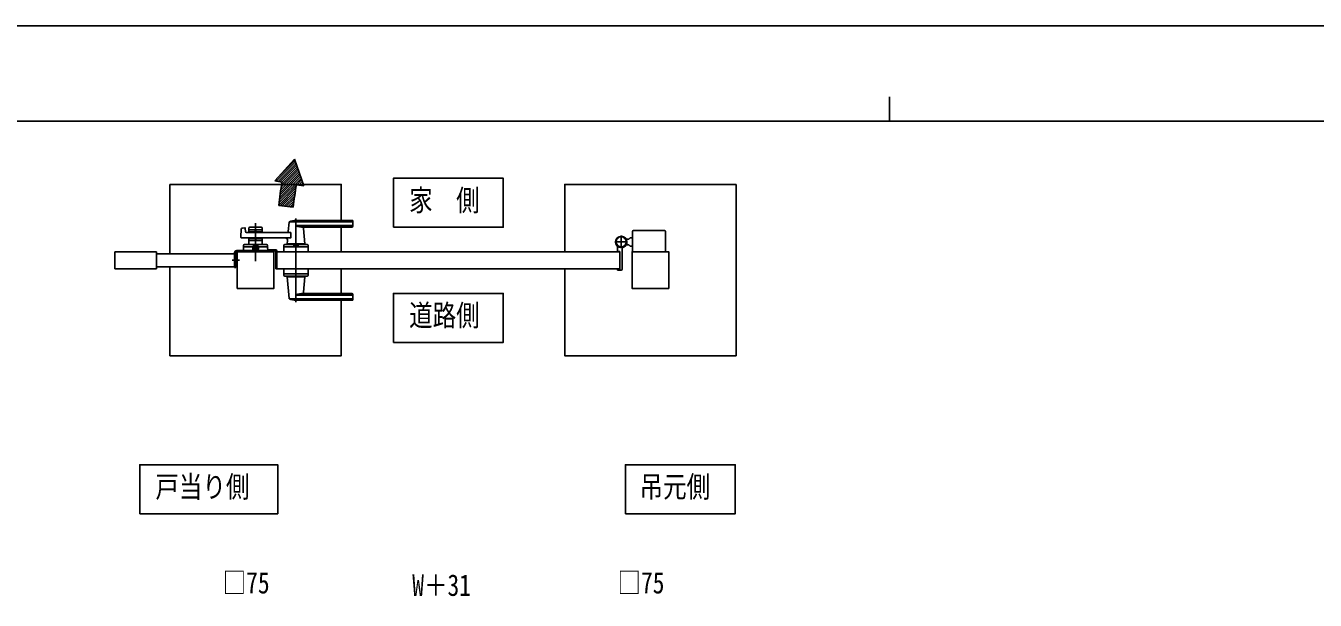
# Model space of a CAD drawing. Units: millimetres, scale not verified. Extents: x -4205 to 4205, y -2970 to 2970.
# Drawn here: x -1768 to 864, y 1797 to 2970 of the extents above; entities that cross this region are included whole.
import ezdxf
from ezdxf.enums import TextEntityAlignment as Align

# ---------------------------------------------------------------- set-up
doc = ezdxf.new("R2010")
doc.units = ezdxf.units.MM
doc.header["$LTSCALE"] = 12
for name, color, linetype in [('0-2_USER1', 3, 'Continuous'), ('0-3_YKK_A1', 4, 'Continuous'), ('0-4_YKK_D', 6, 'Continuous'), ('0-5_YKK_ZWAK', 7, 'Continuous')]:
    doc.layers.add(name, color=color, linetype=linetype)
doc.styles.add('ＭＳ ゴシック', font='')
doc.styles.get('ＭＳ ゴシック').set_extended_font_data('MS Gothic')

msp = doc.modelspace()

# ---------------------------------------------------------------- linework, layer by layer
at = {"layer": '0-2_USER1'}
for points in [[(-1017.48, 2558.5), (-1017.48, 2658.5), (-793.48, 2658.5), (-793.48, 2558.5)], [(-1017.48, 2323.5), (-1017.48, 2423.5), (-793.48, 2423.5), (-793.48, 2323.5)], [(-1535.48, 1973.5), (-1535.48, 2073.5), (-1253.88, 2073.5), (-1253.88, 1973.5)], [(-543.88, 1973.5), (-543.88, 2073.5), (-319.88, 2073.5), (-319.88, 1973.5)]]:
    msp.add_lwpolyline(points, close=True, dxfattribs=at)
at = {"layer": '0-3_YKK_A1'}
for p, q in [((-1219.63, 2697.73), (-1259.85, 2653.21)), ((-1217.61, 2691.84), (-1256.78, 2652.67)), ((-1216.46, 2688.5), (-1252.96, 2652)), ((-1218.76, 2695.18), (-1251.72, 2662.22)), ((-1215.31, 2685.15), (-1249.14, 2651.33)), ((-1219.63, 2697.73), (-1200.77, 2642.8)), ((-1207.28, 2661.76), (-1249.61, 2619.43)), ((-1208.43, 2665.1), (-1248.92, 2624.61)), ((-1209.57, 2668.44), (-1248.24, 2629.78)), ((-1210.72, 2671.79), (-1247.56, 2634.95)), ((-1211.87, 2675.13), (-1246.88, 2640.12)), ((-1213.02, 2678.47), (-1246.21, 2645.28)), ((-1214.17, 2681.81), (-1245.55, 2650.43)), ((-1473.98, 2646), (-1473.98, 2504.5)), ((-1245.51, 2650.69), (-1259.85, 2653.21)), ((-1216.65, 2638.92), (-1251.69, 2603.88)), ((-1215.73, 2644.33), (-1250.99, 2609.07)), ((-1206.13, 2658.42), (-1250.3, 2614.25)), ((-1217.52, 2633.56), (-1248.44, 2602.64)), ((-1200.77, 2642.8), (-1215.54, 2645.4)), ((-1204.98, 2655.07), (-1214.79, 2645.27)), ((-1203.84, 2651.73), (-1210.97, 2644.6)), ((-1202.69, 2648.39), (-1207.15, 2643.92)), ((-1201.54, 2645.05), (-1203.34, 2643.25)), ((-1218.33, 2628.25), (-1244.38, 2602.21)), ((-1219.1, 2623), (-1240.32, 2601.77)), ((-1219.82, 2617.79), (-1236.26, 2601.34)), ((-1220.49, 2612.63), (-1232.21, 2600.91)), ((-1221.11, 2607.51), (-1228.15, 2600.48)), ((-1221.98, 2599.82), (-1251.81, 2603)), ((-1221.69, 2602.44), (-1224.09, 2600.05)), ((-1329.31, 2539.16), (-1328.09, 2554.57)), ((-1326.58, 2556.35), (-1321.16, 2557.7)), ((-1319.92, 2556.78), (-1319.53, 2548.95)), ((-1312.48, 2556.5), (-1312.48, 2548)), ((-1285.48, 2553.5), (-1312.48, 2553.5)), ((-1310.48, 2558.5), (-1287.48, 2558.5)), ((-1298.98, 2489.6), (-1298.98, 2567.06)), ((-1285.48, 2556.5), (-1285.48, 2548)), ((-1230.53, 2568.89), (-1232.23, 2549.81)), ((-1101.48, 2569.48), (-1230.27, 2569.48)), ((-1216.48, 2576.5), (-1216.48, 2405.5)), ((-1101.48, 2572.5), (-1216.48, 2572.5)), ((-1101.48, 2561.83), (-1216.48, 2561.83)), ((-1102.48, 2558.5), (-1201.5, 2558.5)), ((-1201.31, 2556.31), (-1198.51, 2524.82)), ((-1123.98, 2508.5), (-1123.98, 2558.5)), ((-1100.48, 2560.5), (-1100.48, 2571.5)), ((-1226.92, 2548), (-1318.53, 2548)), ((-1312.48, 2537), (-1312.48, 2523.5)), ((-1285.48, 2531.5), (-1312.48, 2531.5)), ((-1301.4, 2549.5), (-1310.48, 2549.5)), ((-1301.4, 2535.5), (-1310.48, 2535.5)), ((-1299.34, 2551.15), (-1300.69, 2549.79)), ((-1299.34, 2533.85), (-1300.69, 2535.21)), ((-1298.63, 2551.15), (-1297.28, 2549.79)), ((-1298.63, 2533.85), (-1297.28, 2535.21)), ((-1287.48, 2549.5), (-1296.57, 2549.5)), ((-1287.48, 2535.5), (-1296.57, 2535.5)), ((-1285.48, 2537), (-1285.48, 2523.5)), ((-1233.85, 2531.55), (-1234.45, 2524.82)), ((-565.48, 2528.5), (-539.48, 2528.5)), ((-552.48, 2515.5), (-552.48, 2541.5)), ((-536.98, 2534.5), (-542.67, 2534.5)), ((-536.98, 2534.5), (-534.48, 2537)), ((-529.48, 2537), (-534.48, 2537)), ((-529.48, 2508.5), (-529.48, 2550)), ((-464.48, 2552), (-527.48, 2552)), ((-462.48, 2550), (-462.48, 2508.5)), ((-1586.48, 2473.5), (-1586.48, 2508.5)), ((-1501.48, 2508.5), (-1586.48, 2508.5)), ((-1501.48, 2473.5), (-1501.48, 2508.5)), ((-1341.98, 2504.5), (-1501.48, 2504.5)), ((-1341.98, 2476.5), (-1341.98, 2506.5)), ((-1339.48, 2506.5), (-1339.48, 2476.5)), ((-1339.48, 2501), (-1336.48, 2501)), ((-1337.48, 2511), (-1276.48, 2511)), ((-1337.48, 2508.5), (-1276.48, 2508.5)), ((-1336.48, 2481), (-1336.48, 2501)), ((-1323.54, 2521.57), (-1323.98, 2508.5)), ((-1273.98, 2508.5), (-1323.98, 2508.5)), ((-1321.71, 2518.5), (-1276.25, 2518.5)), ((-1276.41, 2523.5), (-1321.55, 2523.5)), ((-1312.48, 2523.5), (-1285.48, 2523.5)), ((-1292.73, 2512.6), (-1305.23, 2512.6)), ((-1305.23, 2512.6), (-1305.23, 2511)), ((-1292.73, 2511), (-1305.23, 2511)), ((-1303.98, 2517.8), (-1304.75, 2517.35)), ((-1304.56, 2512.6), (-1304.56, 2513.8)), ((-1303.98, 2517.8), (-1293.98, 2517.8)), ((-1303.48, 2520.7), (-1303.48, 2523.5)), ((-1303.48, 2520.7), (-1294.48, 2520.7)), ((-1302.48, 2511), (-1302.48, 2508.5)), ((-1301.87, 2513.8), (-1301.87, 2517.35)), ((-1298.98, 2519.31), (-1298.98, 2498.37)), ((-1296.09, 2513.8), (-1296.09, 2517.35)), ((-1295.48, 2511), (-1295.48, 2508.5)), ((-1293.98, 2517.8), (-1293.21, 2517.35)), ((-1293.41, 2512.6), (-1293.41, 2513.8)), ((-1293.21, 2513.8), (-1293.21, 2517.35)), ((-1292.73, 2512.6), (-1292.73, 2511)), ((-1276.48, 2511), (-1276.48, 2508.5)), ((-1275.48, 2510.5), (-1275.48, 2512.5)), ((-1274.11, 2512.5), (-1275.48, 2512.5)), ((-1275.48, 2510.5), (-1275.48, 2508.1)), ((-1274.05, 2510.5), (-1275.48, 2510.5)), ((-1265.48, 2510.1), (-1275.48, 2510.1)), ((-1265.48, 2508.1), (-1275.48, 2508.1)), ((-1274.42, 2521.57), (-1273.98, 2508.5)), ((-1257.48, 2512.5), (-1274.11, 2512.5)), ((-1257.48, 2510.5), (-1274.05, 2510.5)), ((-1265.48, 2508.1), (-1265.48, 2510.5)), ((-1257.48, 2510.5), (-1257.48, 2473.5)), ((-1255.98, 2503.25), (-1257.48, 2504.75)), ((-1255.98, 2503.25), (-1255.98, 2498.75)), ((-1255.48, 2503.25), (-1255.98, 2503.25)), ((-1255.48, 2510.5), (-1255.48, 2473.5)), ((-1241.04, 2521.57), (-1241.48, 2508.5)), ((-1191.48, 2508.5), (-1241.48, 2508.5)), ((-1193.75, 2518.5), (-1239.21, 2518.5)), ((-1193.91, 2523.5), (-1239.05, 2523.5)), ((-1198.48, 2524.49), (-1234.48, 2524.49)), ((-1234.48, 2523.5), (-1234.48, 2524.49)), ((-1198.81, 2524.49), (-1234.15, 2524.49)), ((-1231.48, 2524.49), (-1233.65, 2524.49)), ((-1221.23, 2508.5), (-1211.73, 2508.5)), ((-1220.98, 2520.7), (-1220.98, 2523.5)), ((-1198.81, 2524.49), (-1201.48, 2524.49)), ((-1198.48, 2523.5), (-1198.48, 2524.49)), ((-1191.92, 2521.57), (-1191.48, 2508.5)), ((-560.48, 2509.3), (-560.48, 2518.34)), ((-555.78, 2508.8), (-559.98, 2508.8)), ((-555.48, 2508.5), (-555.48, 2473.5)), ((-550.48, 2513.56), (-550.48, 2473)), ((-536.98, 2522.5), (-542.67, 2522.5)), ((-536.98, 2522.5), (-534.48, 2520)), ((-529.48, 2520), (-534.48, 2520)), ((-1341.98, 2477.5), (-1501.48, 2477.5)), ((-1346.85, 2491), (-1331.79, 2491)), ((-1341.98, 2493.75), (-1339.48, 2493.75)), ((-1341.98, 2488.25), (-1339.48, 2488.25)), ((-1339.48, 2476.5), (-1341.98, 2476.5)), ((-1339.48, 2481), (-1336.48, 2481)), ((-1255.98, 2483.25), (-1257.48, 2484.75)), ((-1255.48, 2483.25), (-1255.98, 2483.25)), ((-1255.98, 2478.75), (-1255.98, 2483.25)), ((-1501.48, 2473.5), (-1586.48, 2473.5)), ((-1255.48, 2473.5), (-1257.48, 2473.5)), ((-1241.04, 2460.43), (-1241.48, 2473.5)), ((-1191.48, 2473.5), (-1241.48, 2473.5)), ((-1193.75, 2463.5), (-1239.21, 2463.5)), ((-1193.91, 2458.5), (-1239.05, 2458.5)), ((-1234.48, 2458.5), (-1234.48, 2457.5)), ((-1198.48, 2457.5), (-1234.48, 2457.5)), ((-1230.53, 2413.1), (-1234.45, 2457.17)), ((-1201.31, 2425.68), (-1198.5, 2457.17)), ((-1198.48, 2458.5), (-1198.48, 2457.5)), ((-1191.92, 2460.43), (-1191.48, 2473.5)), ((-1123.98, 2423.5), (-1123.98, 2473.5)), ((-560.48, 2472.7), (-560.48, 2472)), ((-555.78, 2473.2), (-559.98, 2473.2)), ((-552.48, 2471), (-559.48, 2471)), ((-1102.48, 2423.5), (-1201.5, 2423.5)), ((-1101.48, 2412.52), (-1230.27, 2412.52)), ((-1101.48, 2420.17), (-1216.48, 2420.17)), ((-1101.48, 2409.5), (-1216.48, 2409.5)), ((-1100.48, 2421.5), (-1100.48, 2410.5))]:
    msp.add_line(p, q, dxfattribs=at)
for points in [[(-1123.98, 2572.5), (-1123.98, 2646), (-1473.98, 2646)], [(-317.98, 2646), (-317.98, 2296), (-667.98, 2296), (-667.98, 2473.5)], [(-667.98, 2508.5), (-667.98, 2646), (-317.98, 2646)], [(-1226.92, 2548), (-1226.92, 2537), (-1327.31, 2537)], [(-1293.21, 2513.8), (-1304.75, 2513.8), (-1304.75, 2517.35)], [(-1303.48, 2520.7), (-1294.48, 2520.7), (-1294.48, 2523.5)], [(-1302.03, 2517.8), (-1300.88, 2515.44), (-1298.98, 2514.43)], [(-1295.93, 2517.8), (-1297.08, 2515.44), (-1298.98, 2514.43)], [(-1255.48, 2508.5), (-1255.48, 2473.5), (-555.48, 2473.5)], [(-1255.48, 2508.5), (-555.48, 2508.5), (-555.48, 2473.5)], [(-1220.98, 2520.7), (-1211.98, 2520.7), (-1211.98, 2523.5)], [(-1473.98, 2477.5), (-1473.98, 2296), (-1123.98, 2296), (-1123.98, 2409.5)], [(-1255.48, 2498.75), (-1255.98, 2498.75), (-1257.48, 2497.25)], [(-1255.48, 2478.75), (-1255.98, 2478.75), (-1257.48, 2477.25)]]:
    msp.add_lwpolyline(points, dxfattribs=at)
for points in [[(-1336.48, 2433.5), (-1261.48, 2433.5), (-1261.48, 2508.5), (-1336.48, 2508.5)], [(-455.48, 2433.5), (-530.48, 2433.5), (-530.48, 2508.5), (-455.48, 2508.5)]]:
    msp.add_lwpolyline(points, close=True, dxfattribs=at)
for radius in [11.5, 10.35]:
    msp.add_circle((-552.48, 2528.5), radius, dxfattribs=at)
for centre, radius, start, end in [((-9246.6, 3682.58), 8067.36, 352.30953, 352.65116), ((-552.48, 2528.5), 673.28, 170.00114, 173.91932), ((-1326.1, 2554.41), 2, 104.03624, 175.49449), ((-1320.92, 2556.73), 1, 2.86241, 104.03624), ((-1310.48, 2556.5), 2, 90, 180), ((-1287.48, 2556.5), 2, 0, 90), ((-1229.54, 2568.81), 1, 113.30607, 174.91858), ((-1216.48, 2538.5), 34, 90, 113.30607), ((-1202.69, 2588.48), 30, 242.63879, 272.27092), ((-1199.32, 2556.5), 2, 90, 185.08142), ((-1102.48, 2560.5), 2, 270, 0), ((-1101.48, 2571.5), 1, 0, 90), ((-1101.48, 2568.48), 1, 0, 90), ((-1101.48, 2562.83), 1, 270, 0), ((-1327.31, 2539), 2, 175.49449, 270), ((-1318.53, 2549), 1, 182.86241, 270), ((-1310.48, 2551.5), 2, 180, 270), ((-1310.48, 2533.5), 2, 90, 180), ((-1301.4, 2550.5), 1, 270, 315), ((-1301.4, 2534.5), 1, 45, 90), ((-1298.98, 2550.79), 0.5, 45, 135), ((-1298.98, 2534.21), 0.5, 225, 315), ((-1296.57, 2550.5), 1, 225, 270), ((-1296.57, 2534.5), 1, 90, 135), ((-1287.48, 2551.5), 2, 270, 0), ((-1287.48, 2533.5), 2, 0, 90), ((-1238.83, 2531.99), 5, 354.91858, 90), ((-1234.22, 2549.99), 2, 270, 354.91858), ((-552.48, 2528.5), 11.5, 295.10278, 218.01228), ((-527.48, 2550), 2, 90, 180), ((-464.48, 2550), 2, 0, 90), ((-1337.48, 2506.5), 4.5, 90, 180), ((-1337.48, 2506.5), 2, 90, 180), ((-1321.71, 2516.5), 2, 90, 178.09085), ((-1321.55, 2521.5), 2, 90, 178.09085), ((-1303.31, 2515.24), 2.56, 55.61575, 124.38425), ((-1298.98, 2511.09), 10.61, 64.90378, 115.09622), ((-1298.98, 2508.25), 9.55, 72.41205, 107.58795), ((-1294.65, 2515.24), 2.56, 55.61575, 124.38425), ((-1276.41, 2521.5), 2, 1.90915, 90), ((-1276.25, 2516.5), 2, 1.90915, 90), ((-1257.48, 2510.5), 2, 0, 90), ((-1239.21, 2516.5), 2, 90, 178.09085), ((-1239.05, 2521.5), 2, 90, 178.09085), ((-1234.15, 2524.79), 0.3, 174.91858, 270), ((-1216.48, 2511.09), 10.61, 64.90378, 115.09622), ((-1198.81, 2524.79), 0.3, 270, 5.08142), ((-1193.91, 2521.5), 2, 1.90915, 90), ((-1193.75, 2516.5), 2, 1.90915, 90), ((-565.48, 2518.34), 5, 0, 38.01228), ((-559.98, 2509.3), 0.5, 180, 270), ((-555.78, 2508.5), 0.3, 0, 90), ((-545.48, 2513.56), 5, 115.10278, 179.99998), ((-1239.21, 2465.5), 2, 181.90915, 270), ((-1239.05, 2460.5), 2, 181.90915, 270), ((-1234.15, 2457.2), 0.3, 90, 185.08142), ((-1198.8, 2457.2), 0.3, 354.91858, 90), ((-1193.91, 2460.5), 2, 270, 358.09085), ((-1193.75, 2465.5), 2, 270, 358.09085), ((-559.98, 2472.7), 0.5, 90, 180), ((-559.48, 2472), 1, 180, 270), ((-555.78, 2473.5), 0.3, 270, 0), ((-552.48, 2473), 2, 270, 0), ((-1202.69, 2393.52), 30, 87.72908, 117.36121), ((-1199.31, 2425.5), 2, 174.91858, 270), ((-1102.48, 2421.5), 2, 0, 90), ((-1229.53, 2413.19), 1, 185.08142, 246.69393), ((-1216.48, 2443.5), 34, 246.69393, 270), ((-1101.48, 2419.17), 1, 0, 90), ((-1101.48, 2413.52), 1, 270, 0), ((-1101.48, 2410.5), 1, 270, 0)]:
    msp.add_arc(centre, radius, start, end, dxfattribs=at)
at = {"layer": '0-5_YKK_ZWAK'}
for p, q in [((-4.98, 2825), (-4.98, 2775)), ((3895.02, 2775), (-3904.98, 2775))]:
    msp.add_line(p, q, dxfattribs=at)
msp.add_lwpolyline([(-4205, -2970), (4205, -2970), (4205, 2970), (-4205, 2970)], close=True, dxfattribs=at)

# ---------------------------------------------------------------- texts
at = {"layer": '0-2_USER1', "style": 'ＭＳ ゴシック', "width": 0.8}
for s, p in [('家\u3000側', (-985.48, 2578.5)), ('道路側', (-985.48, 2343.5)), ('戸当り側', (-1503.48, 1993.5)), ('吊元側', (-515.08, 1993.5))]:
    msp.add_text(s, height=43.99, dxfattribs=at).set_placement(p, align=Align.BOTTOM_LEFT)
at = {"layer": '0-4_YKK_D', "style": 'ＭＳ ゴシック', "width": 0.8}
for s, p in [('□75', (-1366.18, 1797.5)), ('W＋31', (-979.18, 1792.5)), ('□75', (-560.18, 1797.5))]:
    msp.add_text(s, height=43.99, dxfattribs=at).set_placement(p, align=Align.BOTTOM_LEFT)

doc.saveas('drawing.dxf')
